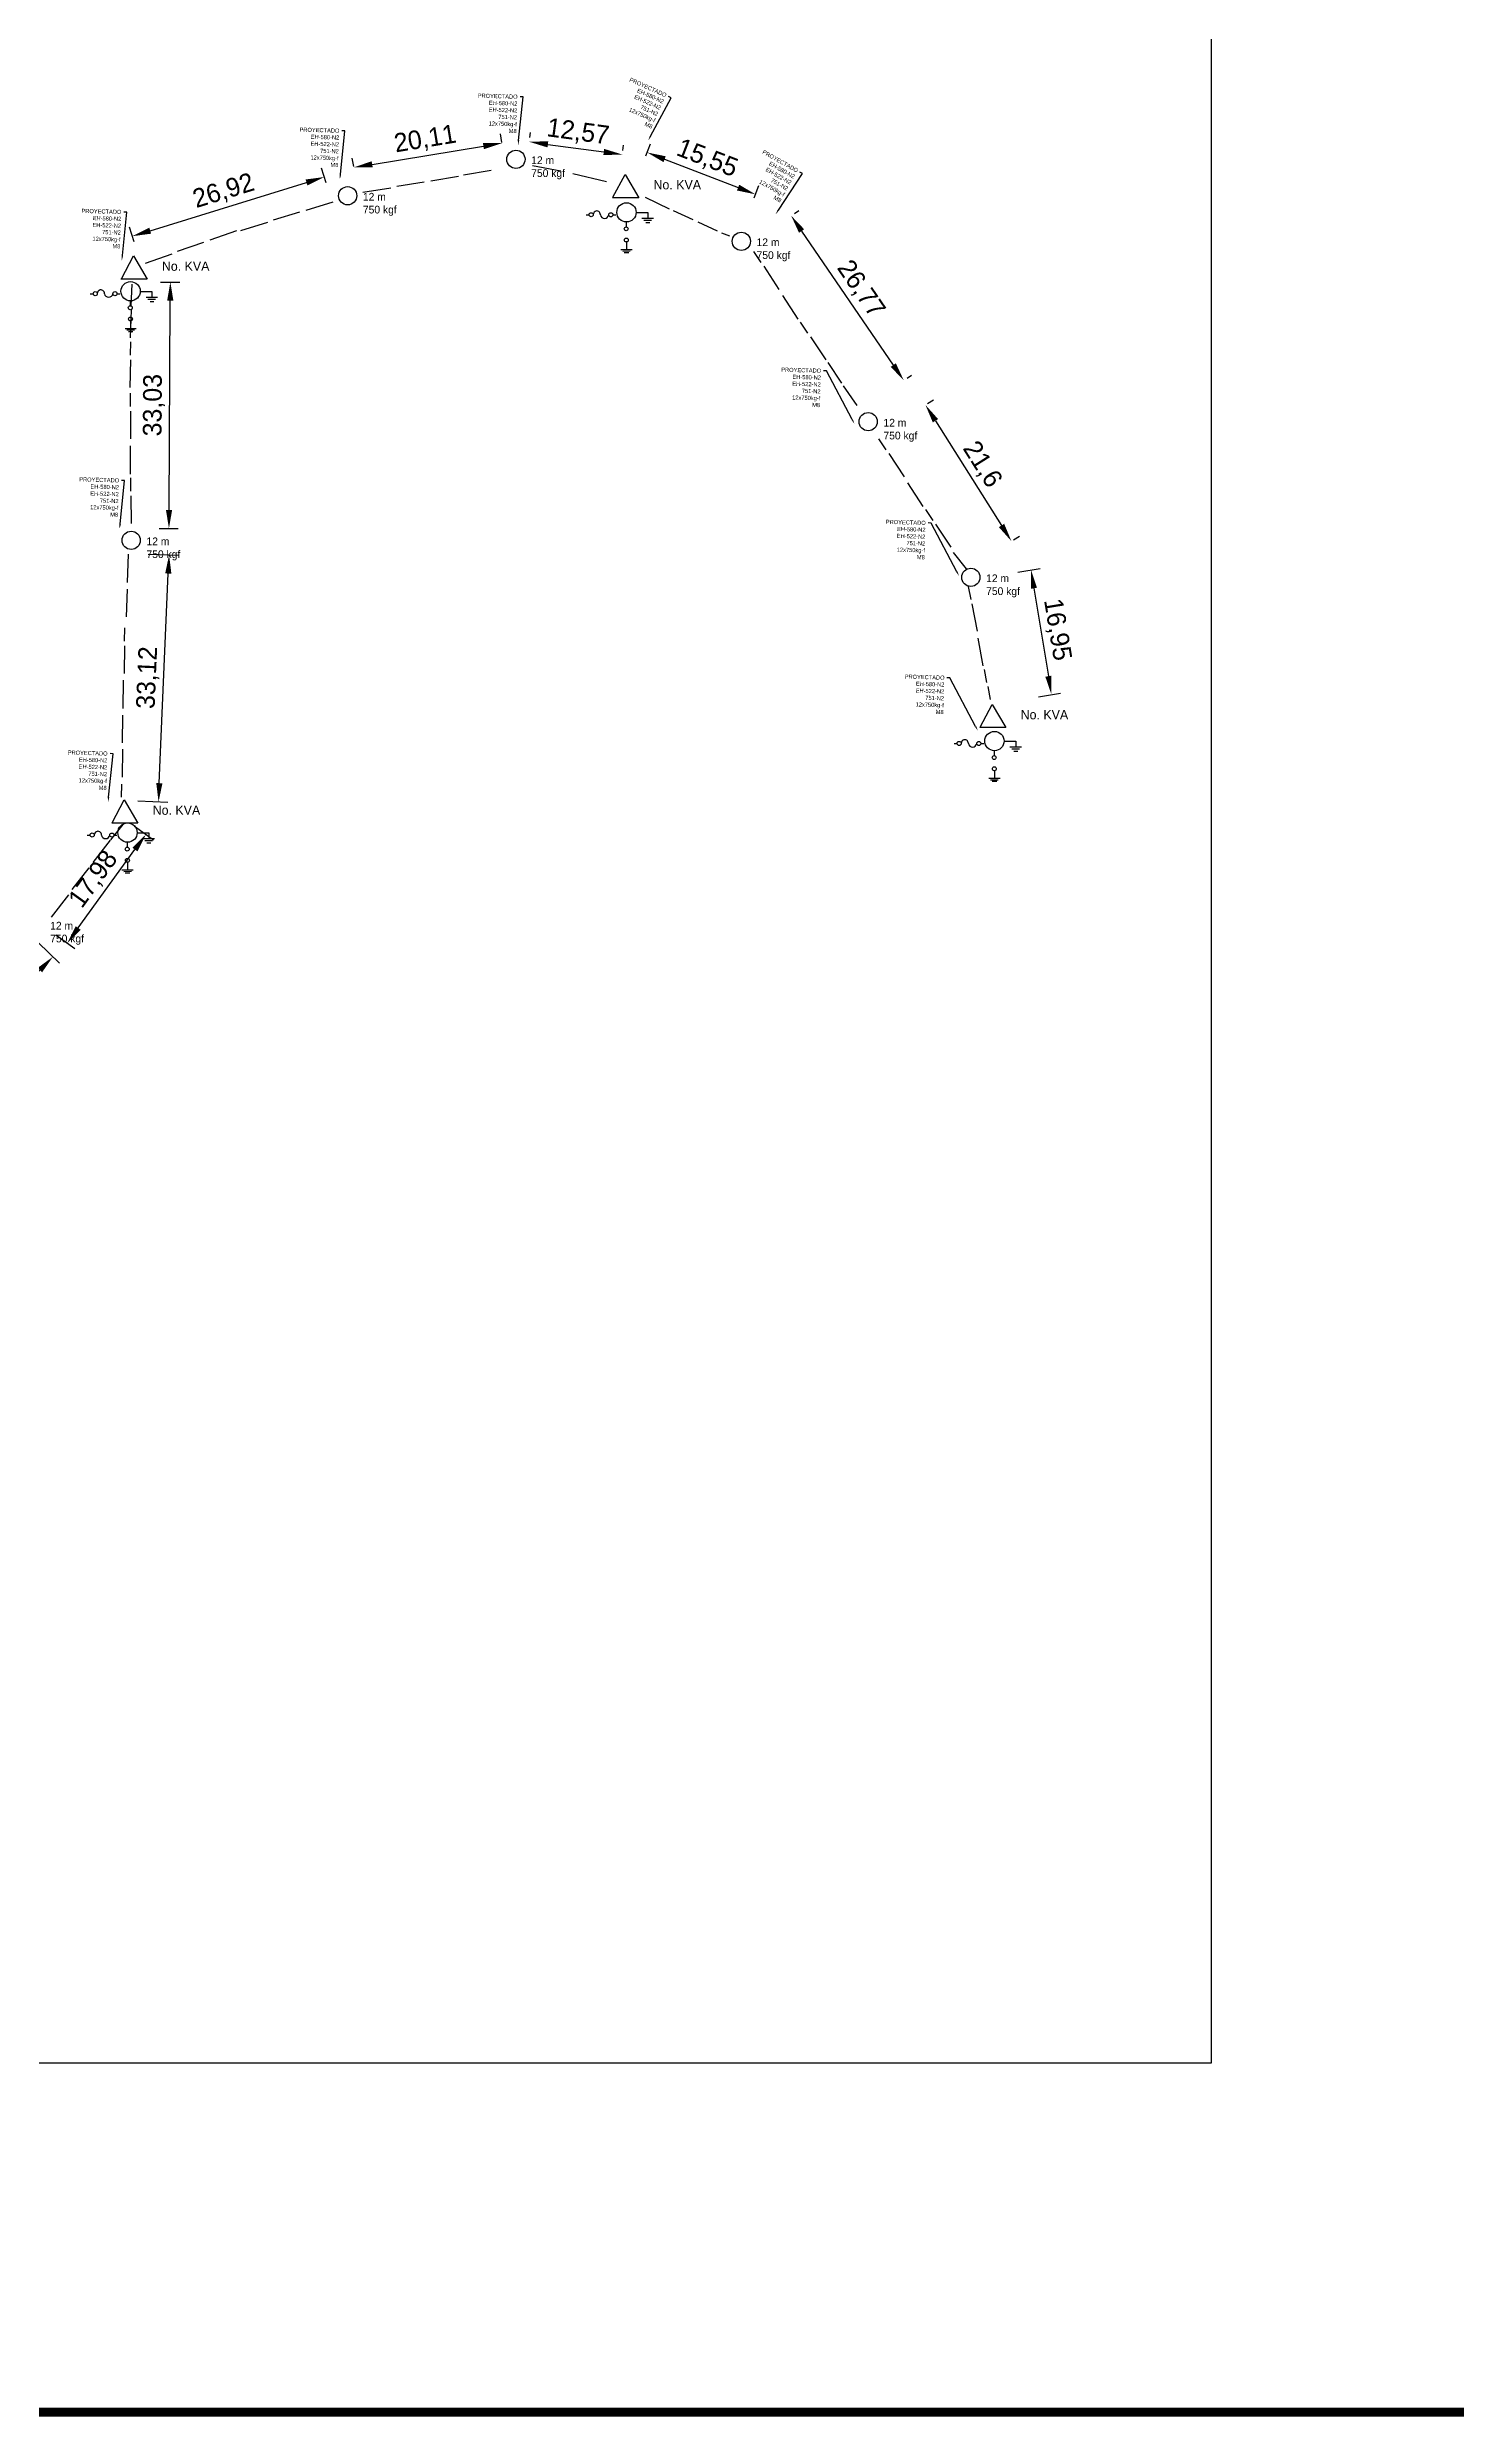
# Model space of a CAD drawing. Header units: millimetres. Extents: x -3588 to 75209, y -3737 to 38254.
# Drawn here: x 32269.4 to 32458.2, y 18158.6 to 18476.1 of the extents above; entities that cross this region are included whole.
import ezdxf
from ezdxf import colors
from ezdxf.entities.mleader import LeaderData, LeaderLine
from ezdxf.math import Vec2, Vec3

# ---------------------------------------------------------------- set-up
doc = ezdxf.new("R2010")
doc.units = ezdxf.units.MM
doc.linetypes.add('CONTINUA', pattern=[0])
doc.layers.add('Mancheta', color=255, linetype='Continuous')
doc.layers.add('P', color=253, linetype='Continuous')
doc.dimstyles.new('ISO-25', dxfattribs={"dimtxt": 2.5, "dimasz": 2.5, "dimexe": 1.25, "dimexo": 0.625, "dimtad": 1, "dimtxsty": 'Standard', "dimcen": 2.5, "dimadec": 0, "dimazin": 0, "dimtfac": 1, "dimtmove": 0, "dimatfit": 3, "dimfxl": 1, "dimarcsym": 0})

# ---------------------------------------------------------------- blocks, each defined once
blk = doc.blocks.new('*D382')
at = {"color": 0, "lineweight": -2, "transparency": 16777216}
for p, q in [((32268.16, 18356.15), (32271.02, 18353.36)), ((32261.87, 18345.78), (32268.38, 18352.44)), ((32258.16, 18345.9), (32261.02, 18343.11))]:
    blk.add_line(p, q, dxfattribs=at)
at = {"color": 0, "transparency": 16777216}
for points in [[(32268.08, 18352.73), (32268.68, 18352.15), (32270.13, 18354.23)], [(32261.57, 18346.07), (32262.17, 18345.48), (32260.12, 18343.99)]]:
    blk.add_solid(points, dxfattribs=at)
at = {"layer": 'Defpoints', "color": 0, "transparency": 16777216}
for p in [(32267.72, 18356.58), (32270.13, 18354.23), (32257.71, 18346.34)]:
    blk.add_point(p, dxfattribs=at)
at = {"color": 0, "transparency": 16777216, "insert": (32263.63, 18350.56), "char_height": 2.5, "attachment_point": 5, "rotation": 45.6807}
blk.add_mtext('14,32', dxfattribs=at)
blk = doc.blocks.new('*D383')
at = {"color": 0, "lineweight": -2, "transparency": 16777216}
for p, q in [((32281.06, 18371.73), (32283.61, 18369.89)), ((32273.52, 18358.09), (32281.13, 18368.6)), ((32270.52, 18357.17), (32273.06, 18355.33))]:
    blk.add_line(p, q, dxfattribs=at)
at = {"color": 0, "transparency": 16777216}
for points in [[(32280.79, 18368.84), (32281.47, 18368.35), (32282.59, 18370.62)], [(32273.18, 18358.33), (32273.85, 18357.84), (32272.05, 18356.06)]]:
    blk.add_solid(points, dxfattribs=at)
at = {"layer": 'Defpoints', "color": 0, "transparency": 16777216}
for p in [(32280.55, 18372.1), (32282.59, 18370.62), (32270.01, 18357.54)]:
    blk.add_point(p, dxfattribs=at)
at = {"color": 0, "transparency": 16777216, "insert": (32275.63, 18364.57), "char_height": 2.5, "attachment_point": 5, "rotation": 54.0938}
blk.add_mtext('17,98', dxfattribs=at)
blk = doc.blocks.new('*D384')
at = {"color": 0, "lineweight": -2, "transparency": 16777216}
for p, q in [((32282.91, 18408.21), (32286.95, 18408.04)), ((32284.39, 18377.49), (32285.59, 18405.59)), ((32281.5, 18375.12), (32285.53, 18374.94))]:
    blk.add_line(p, q, dxfattribs=at)
at = {"color": 0, "transparency": 16777216}
for points in [[(32285.18, 18405.61), (32286.01, 18405.57), (32285.7, 18408.09)], [(32283.98, 18377.51), (32284.81, 18377.48), (32284.29, 18375)]]:
    blk.add_solid(points, dxfattribs=at)
at = {"layer": 'Defpoints', "color": 0, "transparency": 16777216}
for p in [(32282.29, 18408.24), (32285.7, 18408.09), (32280.87, 18375.14)]:
    blk.add_point(p, dxfattribs=at)
at = {"color": 0, "transparency": 16777216, "insert": (32282.91, 18391.63), "char_height": 2.5, "attachment_point": 5, "rotation": 87.551}
blk.add_mtext('33,12', dxfattribs=at)
blk = doc.blocks.new('*D385')
at = {"color": 0, "lineweight": -2, "transparency": 16777216}
for p, q in [((32284.56, 18444.67), (32287.12, 18444.65)), ((32285.7, 18414.13), (32285.86, 18442.16)), ((32284.36, 18411.64), (32286.93, 18411.62))]:
    blk.add_line(p, q, dxfattribs=at)
at = {"color": 0, "transparency": 16777216}
for points in [[(32285.44, 18442.16), (32286.28, 18442.16), (32285.87, 18444.66)], [(32285.28, 18414.13), (32286.11, 18414.13), (32285.68, 18411.63)]]:
    blk.add_solid(points, dxfattribs=at)
at = {"layer": 'Defpoints', "color": 0, "transparency": 16777216}
for p in [(32283.93, 18444.67), (32285.87, 18444.66), (32283.74, 18411.64)]:
    blk.add_point(p, dxfattribs=at)
at = {"color": 0, "transparency": 16777216, "insert": (32283.69, 18428.16), "char_height": 2.5, "attachment_point": 5, "rotation": 89.6647}
blk.add_mtext('33,03', dxfattribs=at)
blk = doc.blocks.new('*D386')
at = {"color": 0, "lineweight": -2, "transparency": 16777216}
for p, q in [((32283.17, 18451.55), (32304.12, 18458.01)), ((32306.74, 18457.98), (32306.14, 18459.94)), ((32281.02, 18450.05), (32280.41, 18452.01))]:
    blk.add_line(p, q, dxfattribs=at)
at = {"color": 0, "transparency": 16777216}
for points in [[(32304, 18458.41), (32304.24, 18457.61), (32306.51, 18458.74)], [(32283.05, 18451.95), (32283.29, 18451.15), (32280.78, 18450.81)]]:
    blk.add_solid(points, dxfattribs=at)
at = {"layer": 'Defpoints', "color": 0, "transparency": 16777216}
for p in [(32306.51, 18458.74), (32306.93, 18457.38), (32281.2, 18449.45)]:
    blk.add_point(p, dxfattribs=at)
at = {"color": 0, "transparency": 16777216, "insert": (32293.03, 18456.77), "char_height": 2.5, "attachment_point": 5, "rotation": 17.1368}
blk.add_mtext('26,92', dxfattribs=at)
blk = doc.blocks.new('*D387')
at = {"color": 0, "lineweight": -2, "transparency": 16777216}
for p, q in [((32330.29, 18463.38), (32330.11, 18464.51)), ((32310.45, 18460.14), (32310.26, 18461.27)), ((32312.93, 18460.44), (32327.84, 18462.88))]:
    blk.add_line(p, q, dxfattribs=at)
at = {"color": 0, "transparency": 16777216}
for points in [[(32327.77, 18463.29), (32327.91, 18462.47), (32330.31, 18463.28)], [(32312.86, 18460.85), (32313, 18460.03), (32310.46, 18460.04)]]:
    blk.add_solid(points, dxfattribs=at)
at = {"layer": 'Defpoints', "color": 0, "transparency": 16777216}
for p in [(32330.31, 18463.28), (32330.39, 18462.77), (32310.55, 18459.53)]:
    blk.add_point(p, dxfattribs=at)
at = {"color": 0, "transparency": 16777216, "insert": (32320.05, 18463.72), "char_height": 2.5, "attachment_point": 5, "rotation": 9.2762}
blk.add_mtext('20,11', dxfattribs=at)
blk = doc.blocks.new('*D388')
at = {"color": 0, "lineweight": -2, "transparency": 16777216}
for p, q in [((32334.07, 18464.02), (32334.17, 18464.7)), ((32336.47, 18463.12), (32343.97, 18462.1)), ((32346.53, 18462.31), (32346.62, 18463))]:
    blk.add_line(p, q, dxfattribs=at)
at = {"color": 0, "transparency": 16777216}
for points in [[(32336.53, 18463.54), (32336.42, 18462.71), (32334, 18463.46)], [(32344.03, 18462.51), (32343.92, 18461.68), (32346.45, 18461.76)]]:
    blk.add_solid(points, dxfattribs=at)
at = {"layer": 'Defpoints', "color": 0, "transparency": 16777216}
for p in [(32333.99, 18463.4), (32346.44, 18461.69), (32346.45, 18461.76)]:
    blk.add_point(p, dxfattribs=at)
at = {"color": 0, "transparency": 16777216, "insert": (32340.51, 18464.67), "char_height": 2.5, "attachment_point": 5, "rotation": 352.2045}
blk.add_mtext('12,57', dxfattribs=at)
blk = doc.blocks.new('*D389')
at = {"color": 0, "lineweight": -2, "transparency": 16777216}
for p, q in [((32349.62, 18461.58), (32350.25, 18463.2)), ((32352.13, 18461.13), (32361.98, 18457.33)), ((32364.13, 18455.97), (32364.76, 18457.59))]:
    blk.add_line(p, q, dxfattribs=at)
at = {"color": 0, "transparency": 16777216}
for points in [[(32352.28, 18461.52), (32351.98, 18460.74), (32349.8, 18462.03)], [(32362.13, 18457.71), (32361.83, 18456.94), (32364.31, 18456.42)]]:
    blk.add_solid(points, dxfattribs=at)
at = {"layer": 'Defpoints', "color": 0, "transparency": 16777216}
for p in [(32349.4, 18460.99), (32363.91, 18455.38), (32364.31, 18456.42)]:
    blk.add_point(p, dxfattribs=at)
at = {"color": 0, "transparency": 16777216, "insert": (32357.81, 18461.17), "char_height": 2.5, "attachment_point": 5, "rotation": 338.8654}
blk.add_mtext('15,55', dxfattribs=at)
blk = doc.blocks.new('*D390')
at = {"color": 0, "lineweight": -2, "transparency": 16777216}
for p, q in [((32369.52, 18453.86), (32370.12, 18454.27)), ((32370.5, 18451.5), (32382.79, 18433.53)), ((32384.63, 18431.76), (32385.23, 18432.17))]:
    blk.add_line(p, q, dxfattribs=at)
at = {"color": 0, "transparency": 16777216}
for points in [[(32370.84, 18451.74), (32370.15, 18451.27), (32369.09, 18453.56)], [(32383.13, 18433.77), (32382.44, 18433.3), (32384.2, 18431.47)]]:
    blk.add_solid(points, dxfattribs=at)
at = {"layer": 'Defpoints', "color": 0, "transparency": 16777216}
for p in [(32369, 18453.51), (32384.12, 18431.41), (32384.2, 18431.47)]:
    blk.add_point(p, dxfattribs=at)
at = {"color": 0, "transparency": 16777216, "insert": (32378.36, 18443.69), "char_height": 2.5, "attachment_point": 5, "rotation": 304.3711}
blk.add_mtext('26,77', dxfattribs=at)
blk = doc.blocks.new('*D391')
at = {"color": 0, "lineweight": -2, "transparency": 16777216}
for p, q in [((32387.38, 18428.37), (32388.16, 18428.86)), ((32388.43, 18426.08), (32397.3, 18412.04)), ((32398.91, 18410.1), (32399.69, 18410.59))]:
    blk.add_line(p, q, dxfattribs=at)
at = {"color": 0, "transparency": 16777216}
for points in [[(32388.79, 18426.3), (32388.08, 18425.85), (32387.1, 18428.19)], [(32397.65, 18412.26), (32396.94, 18411.81), (32398.63, 18409.92)]]:
    blk.add_solid(points, dxfattribs=at)
at = {"layer": 'Defpoints', "color": 0, "transparency": 16777216}
for p in [(32386.85, 18428.03), (32398.38, 18409.77), (32398.63, 18409.92)]:
    blk.add_point(p, dxfattribs=at)
at = {"color": 0, "transparency": 16777216, "insert": (32394.63, 18420.17), "char_height": 2.5, "attachment_point": 5, "rotation": 302.265}
blk.add_mtext('21,6', dxfattribs=at)
blk = doc.blocks.new('*D392')
at = {"color": 0, "lineweight": -2, "transparency": 16777216}
for p, q in [((32399.48, 18405.8), (32402.47, 18406.29)), ((32401.64, 18403.62), (32403.58, 18391.83)), ((32402.23, 18389.08), (32405.22, 18389.57))]:
    blk.add_line(p, q, dxfattribs=at)
at = {"color": 0, "transparency": 16777216}
for points in [[(32402.05, 18403.69), (32401.23, 18403.55), (32401.24, 18406.09)], [(32403.99, 18391.9), (32403.17, 18391.76), (32403.99, 18389.36)]]:
    blk.add_solid(points, dxfattribs=at)
at = {"layer": 'Defpoints', "color": 0, "transparency": 16777216}
for p in [(32398.87, 18405.7), (32401.62, 18388.97), (32403.99, 18389.36)]:
    blk.add_point(p, dxfattribs=at)
at = {"color": 0, "transparency": 16777216, "insert": (32404.67, 18398.06), "char_height": 2.5, "attachment_point": 5, "rotation": 279.3444}
blk.add_mtext('16,95', dxfattribs=at)

msp = doc.modelspace()

# ---------------------------------------------------------------- linework, layer by layer
at = {"color": 1}
for p, q in [((32334.418, 18460.268), (32338.228, 18459.563)), ((32339.817, 18459.217), (32344.332, 18458.159)), ((32349.517, 18456.038), (32352.762, 18454.487)), ((32353.297, 18454.241), (32355.931, 18453.035)), ((32356.586, 18452.72), (32359.162, 18451.545)), ((32359.778, 18451.265), (32360.842, 18450.873)), ((32374.022, 18433.895), (32375.827, 18431.12)), ((32376.059, 18430.75), (32377.91, 18428.114)), ((32390.806, 18408.426), (32392.571, 18406.212))]:
    msp.add_line(p, q, dxfattribs=at)
at = {"color": 10}
for p, q in [((32311.69, 18456.697), (32315.423, 18457.299)), ((32316.214, 18457.518), (32319.875, 18458.108)), ((32320.769, 18458.243), (32324.502, 18458.845)), ((32325.156, 18459.031), (32328.887, 18459.644)), ((32345.204, 18456.033), (32346.831, 18459.088)), ((32346.831, 18459.088), (32348.653, 18455.968)), ((32299.676, 18453.001), (32303.229, 18454.065)), ((32304.098, 18454.316), (32307.719, 18455.401)), ((32341.621, 18453.679), (32342.006, 18453.679)), ((32348.653, 18455.968), (32345.151, 18455.968)), ((32345.196, 18453.68), (32345.584, 18453.68)), ((32348.398, 18453.993), (32349.874, 18453.992)), ((32349.874, 18453.992), (32349.875, 18453.258)), ((32291.194, 18450.313), (32294.766, 18451.553)), ((32295.299, 18451.596), (32298.921, 18452.681)), ((32346.971, 18452.64), (32346.977, 18452.063)), ((32349.089, 18453.236), (32350.638, 18453.236)), ((32349.332, 18452.963), (32350.376, 18452.962)), ((32349.622, 18452.633), (32350.149, 18452.633)), ((32279.3, 18445.115), (32280.926, 18448.17)), ((32280.926, 18448.17), (32282.748, 18445.05)), ((32282.521, 18447.217), (32286.093, 18448.457)), ((32286.834, 18448.809), (32290.337, 18450.025)), ((32347.764, 18448.991), (32346.269, 18448.974)), ((32347.533, 18448.783), (32346.508, 18448.772)), ((32347.315, 18448.58), (32346.724, 18448.574)), ((32347.007, 18450.033), (32347.018, 18448.983)), ((32365.074, 18447.27), (32364.093, 18448.755)), ((32282.748, 18445.05), (32279.247, 18445.05)), ((32280.603, 18441.486), (32280.768, 18444.399)), ((32367.507, 18443.686), (32365.463, 18446.78)), ((32275.143, 18443.102), (32275.528, 18443.102)), ((32278.718, 18443.103), (32279.106, 18443.103)), ((32280.493, 18442.063), (32280.499, 18441.486)), ((32280.549, 18437.171), (32280.642, 18440.95)), ((32281.919, 18443.416), (32283.396, 18443.415)), ((32282.61, 18442.659), (32284.159, 18442.658)), ((32282.854, 18442.385), (32283.898, 18442.385)), ((32283.144, 18442.056), (32283.671, 18442.056)), ((32283.396, 18443.415), (32283.397, 18442.681)), ((32370.041, 18439.709), (32367.957, 18442.864)), ((32281.286, 18438.414), (32279.791, 18438.397)), ((32281.055, 18438.206), (32280.029, 18438.195)), ((32280.837, 18438.003), (32280.246, 18437.997)), ((32280.529, 18439.456), (32280.54, 18438.406)), ((32371.348, 18437.811), (32370.367, 18439.295)), ((32280.536, 18434.866), (32280.58, 18436.645)), ((32373.781, 18434.227), (32371.737, 18437.321)), ((32280.484, 18430.534), (32280.575, 18434.242)), ((32280.525, 18427.976), (32280.52, 18429.755)), ((32280.591, 18423.644), (32280.581, 18427.353)), ((32280.527, 18418.929), (32280.517, 18422.709)), ((32381.843, 18422.155), (32380.863, 18423.639)), ((32384.276, 18418.571), (32382.232, 18421.665)), ((32280.577, 18416.625), (32280.572, 18418.404)), ((32280.643, 18412.293), (32280.633, 18416.002)), ((32386.811, 18414.594), (32384.727, 18417.748)), ((32388.118, 18412.695), (32387.137, 18414.18)), ((32390.551, 18409.111), (32388.507, 18412.206)), ((32280.144, 18404.408), (32280.27, 18408.187)), ((32279.982, 18399.798), (32280.105, 18403.504)), ((32393.213, 18402.126), (32392.885, 18403.875)), ((32394.063, 18397.879), (32393.381, 18401.524)), ((32279.732, 18396.544), (32279.766, 18398.323)), ((32394.855, 18393.23), (32394.159, 18396.946)), ((32279.704, 18392.212), (32279.775, 18395.92)), ((32279.536, 18387.499), (32279.609, 18391.28)), ((32395.322, 18390.973), (32394.995, 18392.722)), ((32395.813, 18388.711), (32395.485, 18390.46)), ((32394.427, 18385.002), (32396.054, 18388.057)), ((32396.054, 18388.057), (32397.875, 18384.937)), ((32279.439, 18382.888), (32279.51, 18386.596)), ((32397.875, 18384.937), (32394.374, 18384.937)), ((32279.441, 18378.291), (32279.513, 18382.071)), ((32390.95, 18382.813), (32391.335, 18382.813)), ((32394.525, 18382.813), (32394.914, 18382.813)), ((32396.3, 18381.773), (32396.306, 18381.196)), ((32397.727, 18383.127), (32399.203, 18383.126)), ((32398.418, 18382.37), (32399.967, 18382.369)), ((32398.661, 18382.096), (32399.705, 18382.096)), ((32398.951, 18381.767), (32399.478, 18381.767)), ((32399.203, 18383.126), (32399.204, 18382.391)), ((32397.093, 18378.125), (32395.599, 18378.108)), ((32396.862, 18377.917), (32395.837, 18377.905)), ((32396.644, 18377.714), (32396.054, 18377.708)), ((32396.336, 18379.167), (32396.347, 18378.116)), ((32278.068, 18372.2), (32279.694, 18375.256)), ((32279.317, 18375.601), (32279.351, 18377.38)), ((32279.694, 18375.256), (32281.516, 18372.135)), ((32277.907, 18369.894), (32279.552, 18371.956)), ((32281.516, 18372.135), (32278.015, 18372.135)), ((32274.732, 18370.537), (32275.117, 18370.537)), ((32275.543, 18366.858), (32277.866, 18369.84)), ((32278.307, 18370.537), (32278.696, 18370.537)), ((32280.082, 18369.497), (32280.088, 18368.92)), ((32281.509, 18370.851), (32282.985, 18370.85)), ((32282.2, 18370.094), (32283.749, 18370.093)), ((32282.443, 18369.82), (32283.487, 18369.82)), ((32282.733, 18369.491), (32283.26, 18369.491)), ((32282.985, 18370.85), (32282.986, 18370.115)), ((32272.701, 18363.224), (32274.98, 18366.15)), ((32280.875, 18365.849), (32279.38, 18365.832)), ((32280.644, 18365.641), (32279.619, 18365.63)), ((32280.426, 18365.438), (32279.835, 18365.432)), ((32280.118, 18366.891), (32280.129, 18365.841)), ((32269.947, 18359.543), (32272.271, 18362.526))]:
    msp.add_line(p, q, dxfattribs=at)
msp.add_lwpolyline([(32004.486, 18565.79), (32425.388, 18565.79), (32425.388, 18205.928), (32004.486, 18205.928)], close=True)
for centre, radius in [((32332.197, 18461.121), 1.222), ((32309.637, 18456.23), 1.222), ((32342.282, 18453.687), 0.276), ((32344.92, 18453.682), 0.276), ((32347.016, 18454.008), 1.294), ((32346.977, 18451.799), 0.263), ((32347.001, 18450.293), 0.26), ((32362.409, 18450.129), 1.222), ((32280.538, 18443.431), 1.294), ((32275.804, 18443.109), 0.276), ((32278.441, 18443.105), 0.276), ((32280.499, 18441.222), 0.263), ((32280.523, 18439.716), 0.26), ((32379.419, 18425.943), 1.222), ((32280.623, 18410.041), 1.222), ((32393.184, 18405.087), 1.222), ((32396.345, 18383.142), 1.294), ((32391.611, 18382.82), 0.276), ((32394.249, 18382.816), 0.276), ((32396.306, 18380.932), 0.263), ((32396.33, 18379.426), 0.26), ((32280.127, 18370.866), 1.294), ((32275.393, 18370.544), 0.276), ((32278.031, 18370.54), 0.276), ((32280.088, 18368.656), 0.263), ((32280.112, 18367.151), 0.26)]:
    msp.add_circle(centre, radius, dxfattribs=at)
for centre, radius, start, end in [((32343.038, 18453.708), 0.481, 356.0473, 179.98075), ((32344.08, 18453.774), 0.571, 190.00363, 350.3175), ((32276.56, 18443.131), 0.481, 356.0473, 179.98075), ((32277.602, 18443.197), 0.571, 190.00363, 350.3175), ((32392.368, 18382.841), 0.481, 356.0473, 179.98075), ((32393.409, 18382.908), 0.571, 190.00363, 350.3175), ((32276.149, 18370.566), 0.481, 356.0473, 179.98075), ((32277.191, 18370.632), 0.571, 190.00363, 350.3175)]:
    msp.add_arc(centre, radius, start, end, dxfattribs=at)
at = {"layer": 'P', "color": 254, "const_width": 1.2}
msp.add_lwpolyline([(20504.468, 18159.154), (35705.098, 18159.154)], dxfattribs=at)

# ---------------------------------------------------------------- texts
at = {"color": 10, "attachment_point": 1}
for s, width, gutter_width, insert, char_height in [('12 m^J750 kgf ', 21.10344, 5.166, (32334.245, 18461.505), 1.03321), ('No. KVA', 17.75852, 6.215, (32350.638, 18458.333), 1.243), ('12 m^J750 kgf ', 21.10344, 5.166, (32311.684, 18456.614), 1.03321), ('12 m^J750 kgf ', 21.10344, 5.166, (32364.457, 18450.513), 1.03321), ('No. KVA', 17.75852, 6.215, (32284.734, 18447.416), 1.243), ('12 m^J750 kgf ', 21.10344, 5.166, (32381.467, 18426.327), 1.03321), ('12 m^J750 kgf ', 21.10344, 5.166, (32282.671, 18410.426), 1.03321), ('12 m^J750 kgf ', 21.10344, 5.166, (32395.232, 18405.471), 1.03321), ('No. KVA', 17.75852, 6.215, (32399.861, 18387.302), 1.243), ('No. KVA', 17.75852, 6.215, (32283.502, 18374.501), 1.243), ('12 m^J750 kgf ', 21.10344, 5.166, (32269.762, 18358.909), 1.03321)]:
    msp.add_mtext_dynamic_manual_height_columns(s, width=width, gutter_width=gutter_width, heights=[0], dxfattribs=dict(at, insert=insert, char_height=char_height))

# ---------------------------------------------------------------- dimensions: what is measured, and where the dimension line sits
at = {"color": 1}
for p1, p2, distance, picture, middle in [((32333.988, 18463.4), (32346.442, 18461.695), 0.064, '*D388', (32340.506, 18464.675)), ((32310.5487, 18459.5258), (32330.3909, 18462.7666), 0.521, '*D387', (32320.05, 18463.7165)), ((32349.398, 18460.993), (32363.905, 18455.385), 1.115, '*D389', (32357.805, 18461.172)), ((32281.202, 18449.45), (32306.929, 18457.383), 1.425, '*D386', (32293.032, 18456.769)), ((32369.003, 18453.508), (32384.116, 18431.412), 0.1, '*D390', (32378.362, 18443.692)), ((32283.739, 18411.643), (32283.932, 18444.671), -1.943, '*D385', (32283.695, 18428.157)), ((32386.851, 18428.034), (32398.384, 18409.766), 0.293, '*D391', (32394.626, 18420.168)), ((32280.874, 18375.142), (32282.29, 18408.235), -3.414, '*D384', (32282.911, 18391.632)), ((32398.8654, 18405.6954), (32401.6169, 18388.9747), 2.4016, '*D392', (32404.6666, 18398.0633)), ((32270.011, 18357.54), (32280.554, 18372.101), -2.518, '*D383', (32275.635, 18364.565)), ((32257.714, 18346.34), (32267.717, 18356.583), -3.368, '*D382', (32263.635, 18350.564))]:
    dim = msp.add_aligned_dim(p1=p1, p2=p2, distance=distance, dimstyle='ISO-25', dxfattribs=at)
    dim.commit()
    dim.dimension.update_dxf_attribs({"geometry": picture, "text_midpoint": middle})

# ---------------------------------------------------------------- leaders
at = {"layer": 'Mancheta', "color": 1, "linetype": 'CONTINUA'}
ml = msp.add_multileader_mtext('Standard', dxfattribs=at)
ml.set_content('PROYECTADO\\PEH-580-N2\\PEH-522-N2\\P751-N2    \\P12x750kg-f\\PM8', color=1)
ml.set_leader_properties()
ml.build(insert=Vec2(0, 0))
ml.multileader.update_dxf_attribs({"arrow_head_size": 0.648})
ctx = ml.context
ctx.base_point, ctx.char_height, ctx.arrow_head_size, ctx.landing_gap_size, ctx.plane_origin, ctx.plane_x_axis, ctx.plane_y_axis = Vec3(32326.755, 18469.66), 0.5529, 0.648, 0.324, Vec3(32330.184, 18478.865), Vec3(0.9996111, -0.027885), Vec3(0.027885, 0.9996111)
ctx.text_align_type = 2
notes = []
notes.append((ctx, [(0, (1, 1, 0), (32333.147, 18469.482), (-0.9996111, 0.027885), 0.401, [(0, [(32332.485, 18463.009)], 0, [])])]))
ctx.mtext.insert, ctx.mtext.text_direction, ctx.mtext.rotation, ctx.mtext.alignment, ctx.mtext.flow_direction = Vec3(32332.429, 18469.783), Vec3(0.9996111, -0.027885), 6.2552967, 3, 5
ml = msp.add_multileader_mtext('Standard', dxfattribs=at)
ml.set_content('PROYECTADO\\PEH-580-N2\\PEH-522-N2\\P751-N2    \\P12x750kg-f\\PM8', color=1)
ml.set_leader_properties()
ml.build(insert=Vec2(0, 0))
ml.multileader.update_dxf_attribs({"arrow_head_size": 0.648})
ctx = ml.context
ctx.base_point, ctx.char_height, ctx.arrow_head_size, ctx.landing_gap_size, ctx.plane_origin, ctx.plane_x_axis, ctx.plane_y_axis = Vec3(32347.17, 18471.974), 0.5529, 0.648, 0.324, Vec3(32353.853, 18479.173), Vec3(0.9132764, -0.4073405), Vec3(0.4073405, 0.9132764)
ctx.text_align_type = 2
notes.append((ctx, [(0, (1, 1, 0), (32353.01, 18469.369), (-0.9132764, 0.4073405), 0.401, [(0, [(32349.928, 18463.64)], 0, [])])]))
ctx.mtext.insert, ctx.mtext.text_direction, ctx.mtext.rotation, ctx.mtext.alignment, ctx.mtext.flow_direction = Vec3(32352.462, 18469.921), Vec3(0.9132764, -0.4073405), 5.8636452, 3, 5
ml = msp.add_multileader_mtext('Standard', dxfattribs=at)
ml.set_content('PROYECTADO\\PEH-580-N2\\PEH-522-N2\\P751-N2    \\P12x750kg-f\\PM8', color=1)
ml.set_leader_properties()
ml.build(insert=Vec2(0, 0))
ml.multileader.update_dxf_attribs({"arrow_head_size": 0.648})
ctx = ml.context
ctx.base_point, ctx.char_height, ctx.arrow_head_size, ctx.landing_gap_size, ctx.plane_origin, ctx.plane_x_axis, ctx.plane_y_axis = Vec3(32302.867, 18465.106), 0.5529, 0.648, 0.324, Vec3(32306.296, 18474.311), Vec3(0.9996111, -0.027885), Vec3(0.027885, 0.9996111)
ctx.text_align_type = 2
notes.append((ctx, [(0, (1, 1, 0), (32309.258, 18464.928), (-0.9996111, 0.027885), 0.401, [(0, [(32308.597, 18458.456)], 0, [])])]))
ctx.mtext.insert, ctx.mtext.text_direction, ctx.mtext.rotation, ctx.mtext.alignment, ctx.mtext.flow_direction = Vec3(32308.541, 18465.229), Vec3(0.9996111, -0.027885), 6.2552967, 3, 5
ml = msp.add_multileader_mtext('Standard', dxfattribs=at)
ml.set_content('PROYECTADO\\PEH-580-N2\\PEH-522-N2\\P751-N2    \\P12x750kg-f\\PM8', color=1)
ml.set_leader_properties()
ml.build(insert=Vec2(0, 0))
ml.multileader.update_dxf_attribs({"arrow_head_size": 0.648})
ctx = ml.context
ctx.base_point, ctx.char_height, ctx.arrow_head_size, ctx.landing_gap_size, ctx.plane_origin, ctx.plane_x_axis, ctx.plane_y_axis = Vec3(32365.025, 18462.318), 0.5529, 0.648, 0.324, Vec3(32372.329, 18468.886), Vec3(0.8728599, -0.4879709), Vec3(0.4879709, 0.8728599)
ctx.text_align_type = 2
notes.append((ctx, [(0, (1, 1, 0), (32370.606, 18459.198), (-0.8728599, 0.4879709), 0.401, [(0, [(32367.021, 18453.769)], 0, [])])]))
ctx.mtext.insert, ctx.mtext.text_direction, ctx.mtext.rotation, ctx.mtext.alignment, ctx.mtext.flow_direction = Vec3(32370.11, 18459.797), Vec3(0.8728599, -0.4879709), 5.7734217, 3, 5
ml = msp.add_multileader_mtext('Standard', dxfattribs=at)
ml.set_content('PROYECTADO\\PEH-580-N2\\PEH-522-N2\\P751-N2    \\P12x750kg-f\\PM8', color=1)
ml.set_leader_properties()
ml.build(insert=Vec2(0, 0))
ml.multileader.update_dxf_attribs({"arrow_head_size": 0.648})
ctx = ml.context
ctx.base_point, ctx.char_height, ctx.arrow_head_size, ctx.landing_gap_size, ctx.plane_origin, ctx.plane_x_axis, ctx.plane_y_axis = Vec3(32273.637, 18454.214), 0.5529, 0.648, 0.324, Vec3(32277.066, 18463.419), Vec3(0.9996111, -0.027885), Vec3(0.027885, 0.9996111)
ctx.text_align_type = 2
notes.append((ctx, [(0, (1, 1, 0), (32280.029, 18454.036), (-0.9996111, 0.027885), 0.401, [(0, [(32279.368, 18447.563)], 0, [])])]))
ctx.mtext.insert, ctx.mtext.text_direction, ctx.mtext.rotation, ctx.mtext.alignment, ctx.mtext.flow_direction = Vec3(32279.312, 18454.337), Vec3(0.9996111, -0.027885), 6.2552967, 3, 5
ml = msp.add_multileader_mtext('Standard', dxfattribs=at)
ml.set_content('PROYECTADO\\PEH-580-N2\\PEH-522-N2\\P751-N2    \\P12x750kg-f\\PM8', color=1)
ml.set_leader_properties()
ml.build(insert=Vec2(0, 0))
ml.multileader.update_dxf_attribs({"arrow_head_size": 0.648})
ctx = ml.context
ctx.base_point, ctx.char_height, ctx.arrow_head_size, ctx.landing_gap_size, ctx.plane_origin, ctx.plane_x_axis, ctx.plane_y_axis = Vec3(32367.444, 18432.931), 0.5529, 0.648, 0.324, Vec3(32375.277, 18441.519), Vec3(0.9996111, -0.027885), Vec3(0.027885, 0.9996111)
ctx.text_align_type = 2
notes.append((ctx, [(0, (1, 1, 0), (32373.835, 18432.753), (-0.9996111, 0.027885), 0.401, [(0, [(32377.578, 18425.664)], 0, [])])]))
ctx.mtext.insert, ctx.mtext.text_direction, ctx.mtext.rotation, ctx.mtext.width, ctx.mtext.alignment, ctx.mtext.flow_direction = Vec3(32373.118, 18433.054), Vec3(0.9996111, -0.027885), 6.2552967, 5.37864, 3, 5
ml = msp.add_multileader_mtext('Standard', dxfattribs=at)
ml.set_content('PROYECTADO\\PEH-580-N2\\PEH-522-N2\\P751-N2    \\P12x750kg-f\\PM8', color=1)
ml.set_leader_properties()
ml.build(insert=Vec2(0, 0))
ml.multileader.update_dxf_attribs({"arrow_head_size": 0.648})
ctx = ml.context
ctx.base_point, ctx.char_height, ctx.arrow_head_size, ctx.landing_gap_size, ctx.plane_origin, ctx.plane_x_axis, ctx.plane_y_axis = Vec3(32273.336, 18418.229), 0.5529, 0.648, 0.324, Vec3(32276.765, 18427.434), Vec3(0.9996111, -0.027885), Vec3(0.027885, 0.9996111)
ctx.text_align_type = 2
notes.append((ctx, [(0, (1, 1, 0), (32279.728, 18418.051), (-0.9996111, 0.027885), 0.401, [(0, [(32279.067, 18411.579)], 0, [])])]))
ctx.mtext.insert, ctx.mtext.text_direction, ctx.mtext.rotation, ctx.mtext.alignment, ctx.mtext.flow_direction = Vec3(32279.011, 18418.352), Vec3(0.9996111, -0.027885), 6.2552967, 3, 5
ml = msp.add_multileader_mtext('Standard', dxfattribs=at)
ml.set_content('PROYECTADO\\PEH-580-N2\\PEH-522-N2\\P751-N2    \\P12x750kg-f\\PM8', color=1)
ml.set_leader_properties()
ml.build(insert=Vec2(0, 0))
ml.multileader.update_dxf_attribs({"arrow_head_size": 0.648})
ctx = ml.context
ctx.base_point, ctx.char_height, ctx.arrow_head_size, ctx.landing_gap_size, ctx.plane_origin, ctx.plane_x_axis, ctx.plane_y_axis = Vec3(32381.469, 18412.536), 0.5529, 0.648, 0.324, Vec3(32389.303, 18421.124), Vec3(0.9996111, -0.027885), Vec3(0.027885, 0.9996111)
ctx.text_align_type = 2
notes.append((ctx, [(0, (1, 1, 0), (32387.861, 18412.358), (-0.9996111, 0.027885), 0.401, [(0, [(32391.604, 18405.269)], 0, [])])]))
ctx.mtext.insert, ctx.mtext.text_direction, ctx.mtext.rotation, ctx.mtext.width, ctx.mtext.alignment, ctx.mtext.flow_direction = Vec3(32387.143, 18412.659), Vec3(0.9996111, -0.027885), 6.2552967, 5.37864, 3, 5
ml = msp.add_multileader_mtext('Standard', dxfattribs=at)
ml.set_content('PROYECTADO\\PEH-580-N2\\PEH-522-N2\\P751-N2    \\P12x750kg-f\\PM8', color=1)
ml.set_leader_properties()
ml.build(insert=Vec2(0, 0))
ml.multileader.update_dxf_attribs({"arrow_head_size": 0.648})
ctx = ml.context
ctx.base_point, ctx.char_height, ctx.arrow_head_size, ctx.landing_gap_size, ctx.plane_origin, ctx.plane_x_axis, ctx.plane_y_axis = Vec3(32383.993, 18391.791), 0.5529, 0.648, 0.324, Vec3(32391.827, 18400.379), Vec3(0.9996111, -0.027885), Vec3(0.027885, 0.9996111)
ctx.text_align_type = 2
notes.append((ctx, [(0, (1, 1, 0), (32390.385, 18391.613), (-0.9996111, 0.027885), 0.401, [(0, [(32394.128, 18384.524)], 0, [])])]))
ctx.mtext.insert, ctx.mtext.text_direction, ctx.mtext.rotation, ctx.mtext.width, ctx.mtext.alignment, ctx.mtext.flow_direction = Vec3(32389.668, 18391.914), Vec3(0.9996111, -0.027885), 6.2552967, 5.37864, 3, 5
ml = msp.add_multileader_mtext('Standard', dxfattribs=at)
ml.set_content('PROYECTADO\\PEH-580-N2\\PEH-522-N2\\P751-N2    \\P12x750kg-f\\PM8', color=1)
ml.set_leader_properties()
ml.build(insert=Vec2(0, 0))
ml.multileader.update_dxf_attribs({"arrow_head_size": 0.648})
ctx = ml.context
ctx.base_point, ctx.char_height, ctx.arrow_head_size, ctx.landing_gap_size, ctx.plane_origin, ctx.plane_x_axis, ctx.plane_y_axis = Vec3(32271.79, 18381.619), 0.5529, 0.648, 0.324, Vec3(32275.219, 18390.824), Vec3(0.9996111, -0.027885), Vec3(0.027885, 0.9996111)
ctx.text_align_type = 2
notes.append((ctx, [(0, (1, 1, 0), (32278.182, 18381.441), (-0.9996111, 0.027885), 0.401, [(0, [(32277.52, 18374.969)], 0, [])])]))
ctx.mtext.insert, ctx.mtext.text_direction, ctx.mtext.rotation, ctx.mtext.alignment, ctx.mtext.flow_direction = Vec3(32277.465, 18381.742), Vec3(0.9996111, -0.027885), 6.2552967, 3, 5
for ctx, leaders in notes:
    for number, flags, end, landing, length, lines in leaders:
        leader = LeaderData()
        leader.index, (leader.has_last_leader_line, leader.has_dogleg_vector, leader.attachment_direction) = number, flags
        leader.last_leader_point, leader.dogleg_vector, leader.dogleg_length = Vec3(end), Vec3(landing), length
        for number, points, colour, breaks in lines:
            line = LeaderLine()
            line.index, line.vertices, line.color, line.breaks = number, Vec3.list(points), colors.encode_raw_color(colour), breaks
            leader.lines.append(line)
        ctx.leaders.append(leader)

doc.saveas('drawing.dxf')
